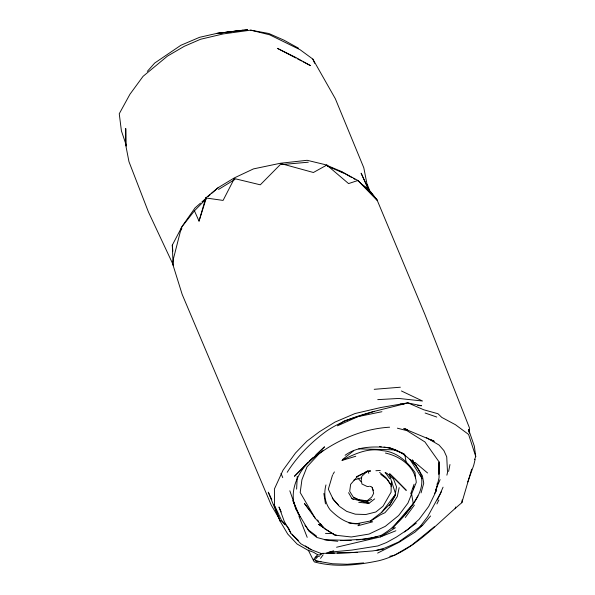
<?xml version="1.0" encoding="UTF-8"?>
<svg xmlns="http://www.w3.org/2000/svg" width="595" height="595" viewBox="0 0 595 595"><rect width="100%" height="100%" fill="white"/><g stroke="black" fill="none" stroke-linecap="round" stroke-linejoin="round"><path stroke-width="0.89" d="M471.679 469.18L461.861 502.671C436.113 524.188 412.707 552.19 378.97 560.698C357.9 565.138 335.439 567.645 314.391 561.925L313.505 560.639L314.22 558.541L317.663 554.726L320.341 555.172M296.622 489.142L297.255 476.409M434.514 493.381L436.016 491.046L436.209 489.239M438.783 465.669L439.177 462.047L424.919 441.936L407.025 430.698L397.393 428.177M461.861 502.671L462.166 499.949M391.16 486.755L391.808 481.593M357.974 478.09L361.046 481.764L361.812 476.268L367.673 470.943L368.803 473.308M279.085 518.409L271.275 505.177L182.167 294.399L172.714 264.076L173.591 258.141L181.393 227.506L194.446 210.816L206.138 198.894L205.751 197.949L218.246 187.611L234.363 177.883L253.47 168.898L280.394 163.261L307.109 160.293L325.168 164.637L340.853 171.278L357.922 180.471L377.171 200.195L424.763 314.108L469.381 427.716L469.522 433.093M436.016 491.046L436.752 486.673M437.05 484.918L437.34 483.17M438.82 474.416L439.177 462.047L439.051 477.726L435.681 492.102L428.712 506.442L419.081 519.361L407.746 529.49L396.329 537.121L386.49 542.543L377.899 545.942L351.98 550.063L329.095 552.22M325.963 484.94C323.65 493.374 324.714 502.738 330.121 509.789C338.183 517.769 347.859 524.961 359.841 523.756L357.93 525.749L372.663 521.822L370.335 521.294L380.718 514.66L384.943 512.719L391.51 505.185L397.304 496.557L399.163 487.647M448.593 471.478L449.969 464.524M475.152 459.288L473.761 465.178L467.759 481.95M438.857 473.501L439.266 471.783L438.798 464.792M446.875 475.167L447.522 472.49L446.726 456.841L443.892 450.571L439.08 445.067L426.332 437.585M421.067 492.876L423.752 483.147L422.368 475.814L412.156 460.024L413.555 461.199M194.446 210.816L199.028 221.109L205.751 197.949L223.088 200.418L234.333 178.552L260.298 184.814L281.219 163.655L313.401 172.498L326.819 165.06L348.581 183.587L357.922 180.471L377.171 200.195L370.306 191.486L361.961 184.45M413.242 488.859L413.964 486.368M332.501 475.13L328.336 489.224L333.371 499.688L339.485 506.427L346.669 511.373L355.312 514.184L365.828 514.511L375.862 511.983L383.031 506.241L391.071 492.214L391.213 485.617L387.062 479.183L380.733 474.379M455.175 508.718L455.703 506.97M199.028 221.109L206.011 198.998L205.751 197.949M410.706 493.865L414.075 484.271M474.557 459.6L475.747 456.536L474.319 446.086L468.548 429.382L468.756 432.096M443.059 487.171L440.248 493.671L427.671 516.661L420.018 526.701L422.629 525.229L430.587 515.969M435.666 489.767L440.114 479.6M180.873 230.339L181.787 228.45L181.393 227.506L181.631 228.681M436.909 503.965L438.865 499.993M437.273 500.023L441.364 491.738M172.714 264.076L173.1 265.02L172.297 245.133L182.382 225.951L195.034 207.923L200.5 203.14M395.199 494.921L390.238 503.809L381.752 512.265L370.432 520.885M389.435 505.646L394.939 496.066L396.523 486.859L393.474 478.968L386.765 473.189L385.054 472.668M332.977 474.327L334.39 471.924M417.898 495.903C408.951 511.975 396.731 526.359 380.674 535.664M308.076 462.285C296.444 475.189 288.062 494.177 296.86 510.889L295.886 508.353M287.214 472.289C297.545 455.948 311.2 442.204 326.804 430.877C350.849 414.7 380.257 410.572 407.642 402.889L421.505 405.753L417.816 405.448M320.549 558.355L323.152 554.778M405.269 517.486L414.373 505.118M381.752 512.265L395.645 494.11M393.183 526.984L413.265 503.571L411.39 492.697M147.3 71.4L154.693 63.048L180.85 45.294L199.57 37.314L216.632 33.439L247.654 29.75L230.317 31.81M307.459 462.917L294.458 476.275L324.513 446.823L315.967 454.863M309.393 461.051L313.334 457.339M315.305 559.144L317.343 557.262M422.629 525.229L415.012 532.094L399.223 542.201L377.632 553.09M201.861 201.943L205.275 198.961M208.012 196.566L210.057 194.773M211.418 193.583L218.246 187.611M353.423 497.472L357.662 499.354L366.959 500.923L371.749 497.041L373.645 493.337L372.336 487.379M434.305 526.776L411.502 545.303L394.656 555.157L389.762 556.325M323.435 450.281L319.113 453.762L307.005 466.852L301.933 479.696L300.192 492.534L315.268 518.349L323.702 527.832L334.487 535.009L336.264 535.054M345.1 455.287C355.527 447.499 369.354 446.481 381.975 447.165C396.263 447.016 407.731 456.298 416.671 466.517C433.138 488.748 406.177 512.749 392.172 528.115L395.407 527.735L380.436 536.913L336.554 547.244M342.46 459.593L353.304 451.047M374.671 498.893L368.907 503.377L358.748 502.314M308.798 461.735C331.393 442.561 359.767 428.98 389.606 427.195M404.518 531.952L416.374 523.042M421.267 525.861L398.486 542.067L384.764 548.062L376.293 550.427M218.536 189.448L234.899 179.445L234.333 178.552L234.519 179.608M363.21 473.345L357.216 476.751L350.634 484.323L349.689 491.336L353.207 496.996L360.02 500.529L367.152 501.451L371.607 499.287M364.705 472.49L366.2 471.642M320.08 554.295L323.13 553.194M356.398 476.736L368 471.21L370.64 471.047M342.646 459.965C354.962 453.799 368.454 447.455 382.548 450.675C396.634 451.694 407.3 461.437 415.005 472.542L415.429 477.889M380.436 536.913L395.883 530.755M315.826 557.076L317.142 556.593M374.441 411.309L344.215 420.91L337.439 425.841L358.049 416.612L381.916 411.718M341.88 460.471L355.758 456.253M333.713 550.791L325.673 553.224L349.347 552.77L372.463 550.955L383.329 549.274M353.906 480.053L361.611 477.74M381.06 535.381L368.848 538.825L340.682 540.624M281.941 164.547L281.219 163.655L281.941 164.547L308.292 162.204M320.43 554.198L321.902 553.893M377.208 536.727L362.63 539.33M370.135 521.041L357.179 523.578L348.863 523.02M407.642 402.889L380.986 407.486L355.051 413.532L334.985 422.093L319.403 431.762L306.938 441.126L295.514 452.988L283.041 470.132L274.414 488.993L274.526 506.01L280.059 521.071L287.72 534.042L297.098 544.038L307.801 550.152L313.476 552.242L317.663 554.726M298.497 48.188L283.971 40.17L268.836 33.498L250.711 30.152L223.266 33.915L200.56 39.263L184.331 46.284L167.44 56.123L143.053 76.346L129.933 94.27L119.253 113.764L121.395 130.833L126.512 146.02M242.931 30.174L216.632 33.439L228.495 32.026M356.494 539.97L360.875 539.516M366.951 471.21L370.417 470.913M324.818 553.298L321.412 553.595L311.155 549.661L300.81 543.748L291.736 534.087L298.355 540.424M363.642 562.922L347.324 564.261L332.664 563.777L315.811 560.884L314.629 559.523M374.218 389.316L400.346 387.219M375.906 470.727L380.302 470.459M377.751 399.632L398.821 398.449L422.495 401.008L401.432 390.974M326.03 553.432L334.345 553.142M337.112 553.045L357.402 552.324M325.48 533.388L333.423 533.589M324.394 539.732L351.191 540.409M358.74 448.861L395.727 449.894M368.841 486.531L367.1 486.472L361.931 483.995L361.507 481.504M317.797 556.347L319.418 556.414M400.294 403.99L403.983 404.295M337.759 541.286L326.596 540.111L316.89 537.486L308.917 531.149L297.329 511.67M379.476 446.503L381.291 446.771M384.028 447.172L390.394 448.117M315.811 560.884L321.017 561.762M250.711 30.152L269.639 34.8L300.096 49.735L312.851 59.098L335.342 98.748L363.798 167.775L367.442 186.332M403.514 428.668L407.114 429.56M407.196 429.568L404.726 428.921L434.253 441.319L430.289 439.348M348.558 492.682L351.957 498.588L368.907 503.377L366.959 500.923M327.391 166.072L326.819 165.06L327.391 166.072L343.248 172.996M369.607 486.204L371.682 486.881L373.318 490.496M385.456 453.055C399.781 456.097 415.206 466.636 416.269 482.381L407.954 503.095L398.657 515.515L385.255 526.374L369.041 534.072L351.325 536.988L335.446 535.202L324.706 528.814M425.135 413.019L436.752 417.043M388.989 447.782L403.001 453.427M407.88 402.845L423.752 409.777L437.972 413.741L441.773 417.393L455.428 424.704L468.607 434.454L475.747 456.536M390.796 448.169L404.622 454.193M295.908 58.013L277.359 48.336L295.209 57.187L310.426 65.584L303.167 61.798M297.522 58.853L301.553 60.958M351.957 498.588L353.46 499.421M340.853 171.278L351.801 177.533M353.363 178.426L354.932 179.326M358.48 181.52L357.922 180.471M305.317 545.927L311.155 549.661M323.896 527.72L318.63 524.344L323.702 527.832L320.311 523.548M362.809 185.045L368.483 189.262L369.242 190.936M316.666 536.251L308.649 530.115L304.967 525.214M379.617 472.378L385.746 477.398L390.699 484.218M414.96 462.374L427.567 472.973M396.255 480.083L389.666 473.769L406.273 490.347L396.887 480.723M287.801 527.014L281.517 520.32L274.109 504.575M280.877 520.32L285.065 524.775M338.458 505.14L332.278 498.067M370.306 191.486L377.171 200.195M310.136 510.703L304.484 503.563L315.268 518.349M317.485 519.978L318.615 521.406M385.471 472.75L389.725 478.715M412.156 460.024L416.165 465.796M409.91 459.362L422.123 478.596M370.365 191.612L371.711 194.015M308.255 550.092L313.505 560.639M297.247 511.67L298.764 514.787M271.766 499.599L268.256 492.147L280.059 521.071M173.547 265.541L148.393 211.902L128.959 161.647L125.85 145.686L125.746 128.632L125.85 145.686M368.483 189.262L361.113 173.175L369.547 191.679M281.242 511.96L278.981 506.985L284.336 521.54L291.037 533.529L288.397 527.72M293.015 500.722L299.984 516.787M312.851 59.098L314.658 63.315M281.019 473.345L282.737 477.629M367.338 184.606L370.045 191.478M298.861 516.014L307.199 537.352M292.971 500.73L293.945 503.266M289.832 490.793L296.86 510.889M389.264 474.222L395.37 493.248M404.838 454.692L406.095 461.995M323.866 493.478L325.458 503.853M172.297 245.133L172.87 251.298"/></g></svg>
